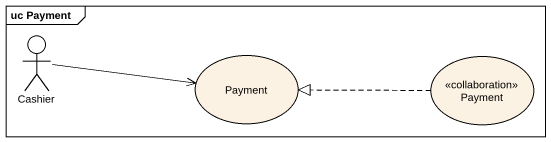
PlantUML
@startuml
mainframe uc Payment
actor Сashier
usecase Payment
usecase "Payment" as Payment_2 <<collaboration>>
Сashier -right-> Payment
Payment_2 .left.|> Payment
@enduml
